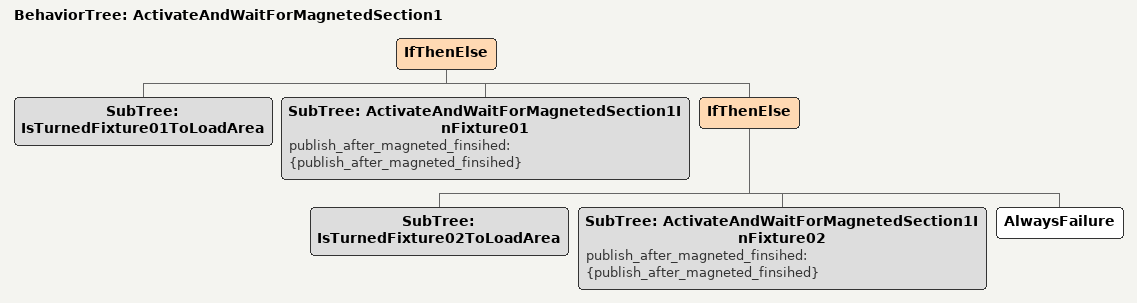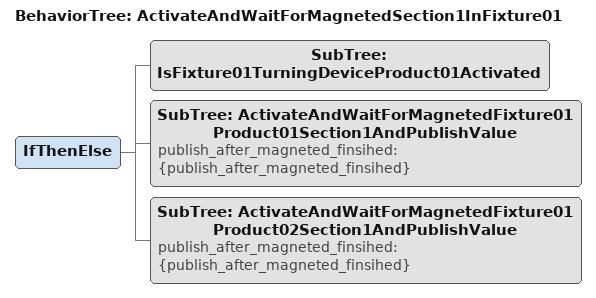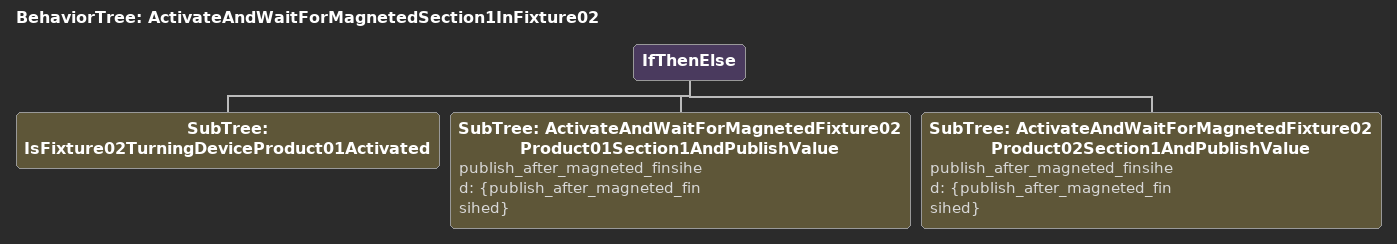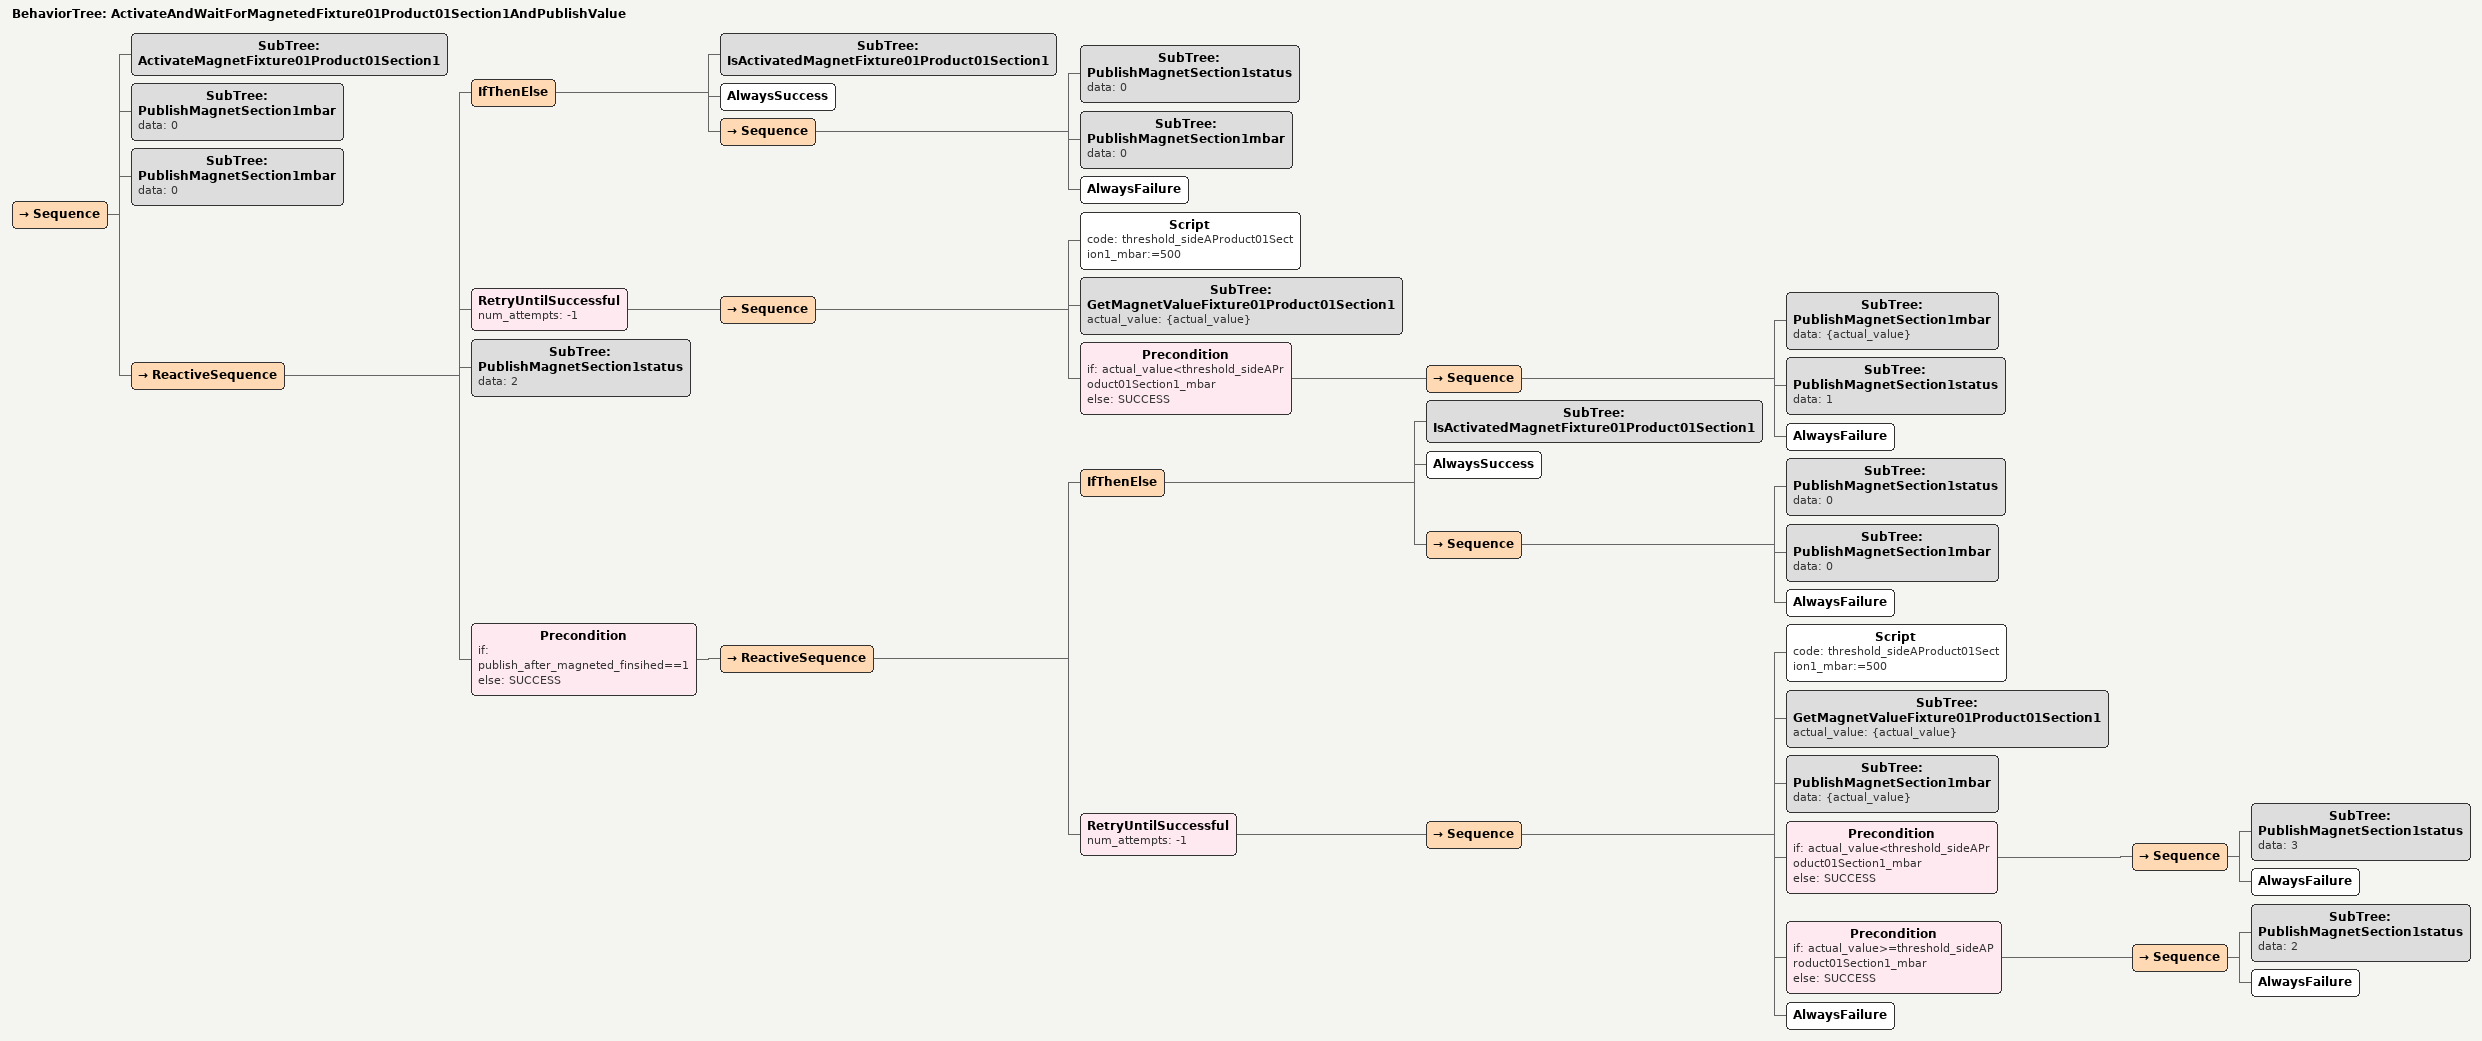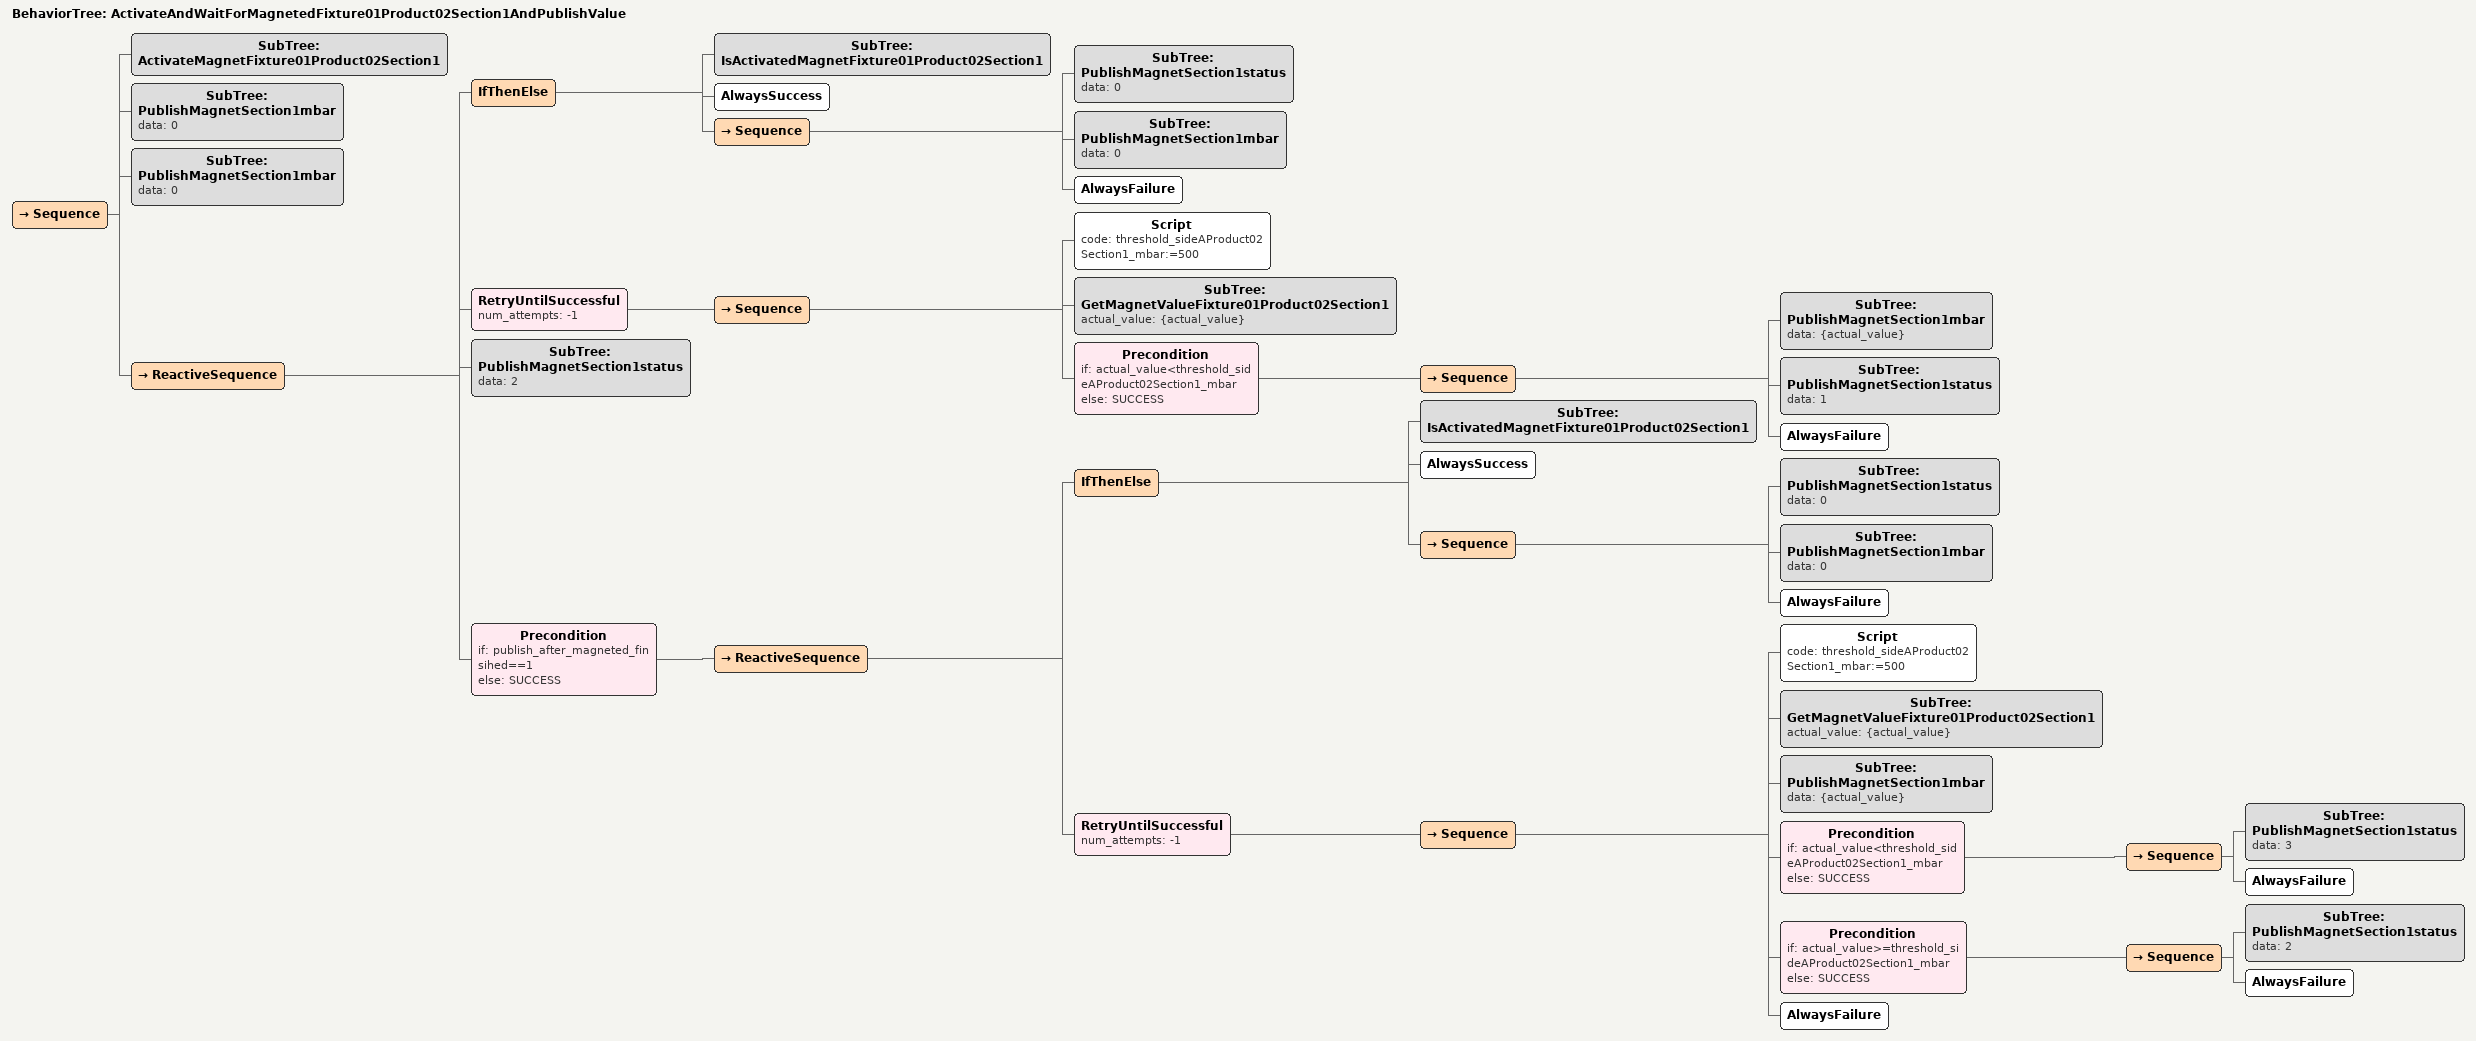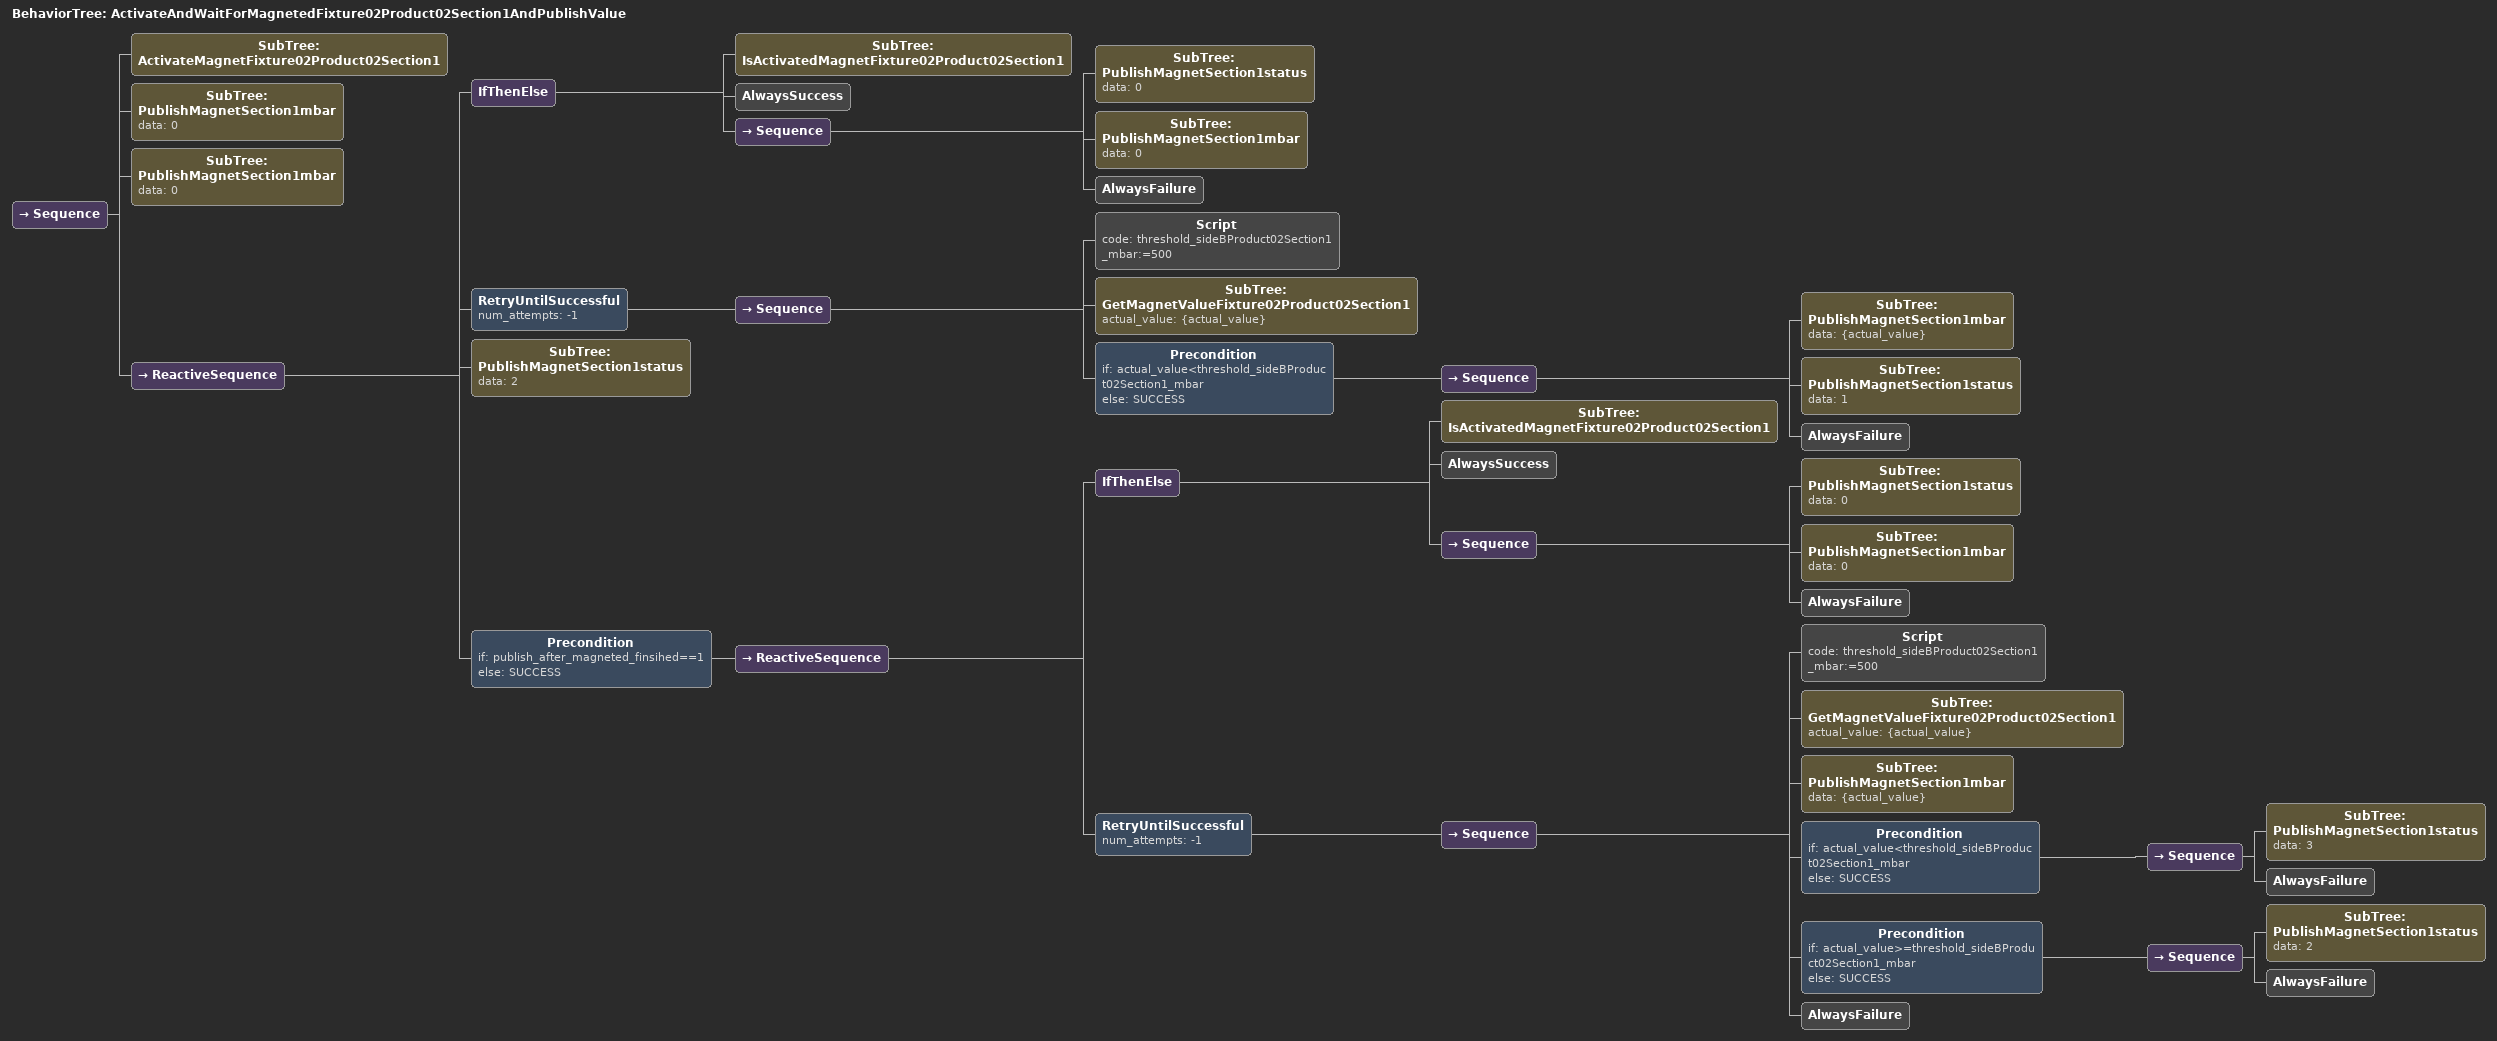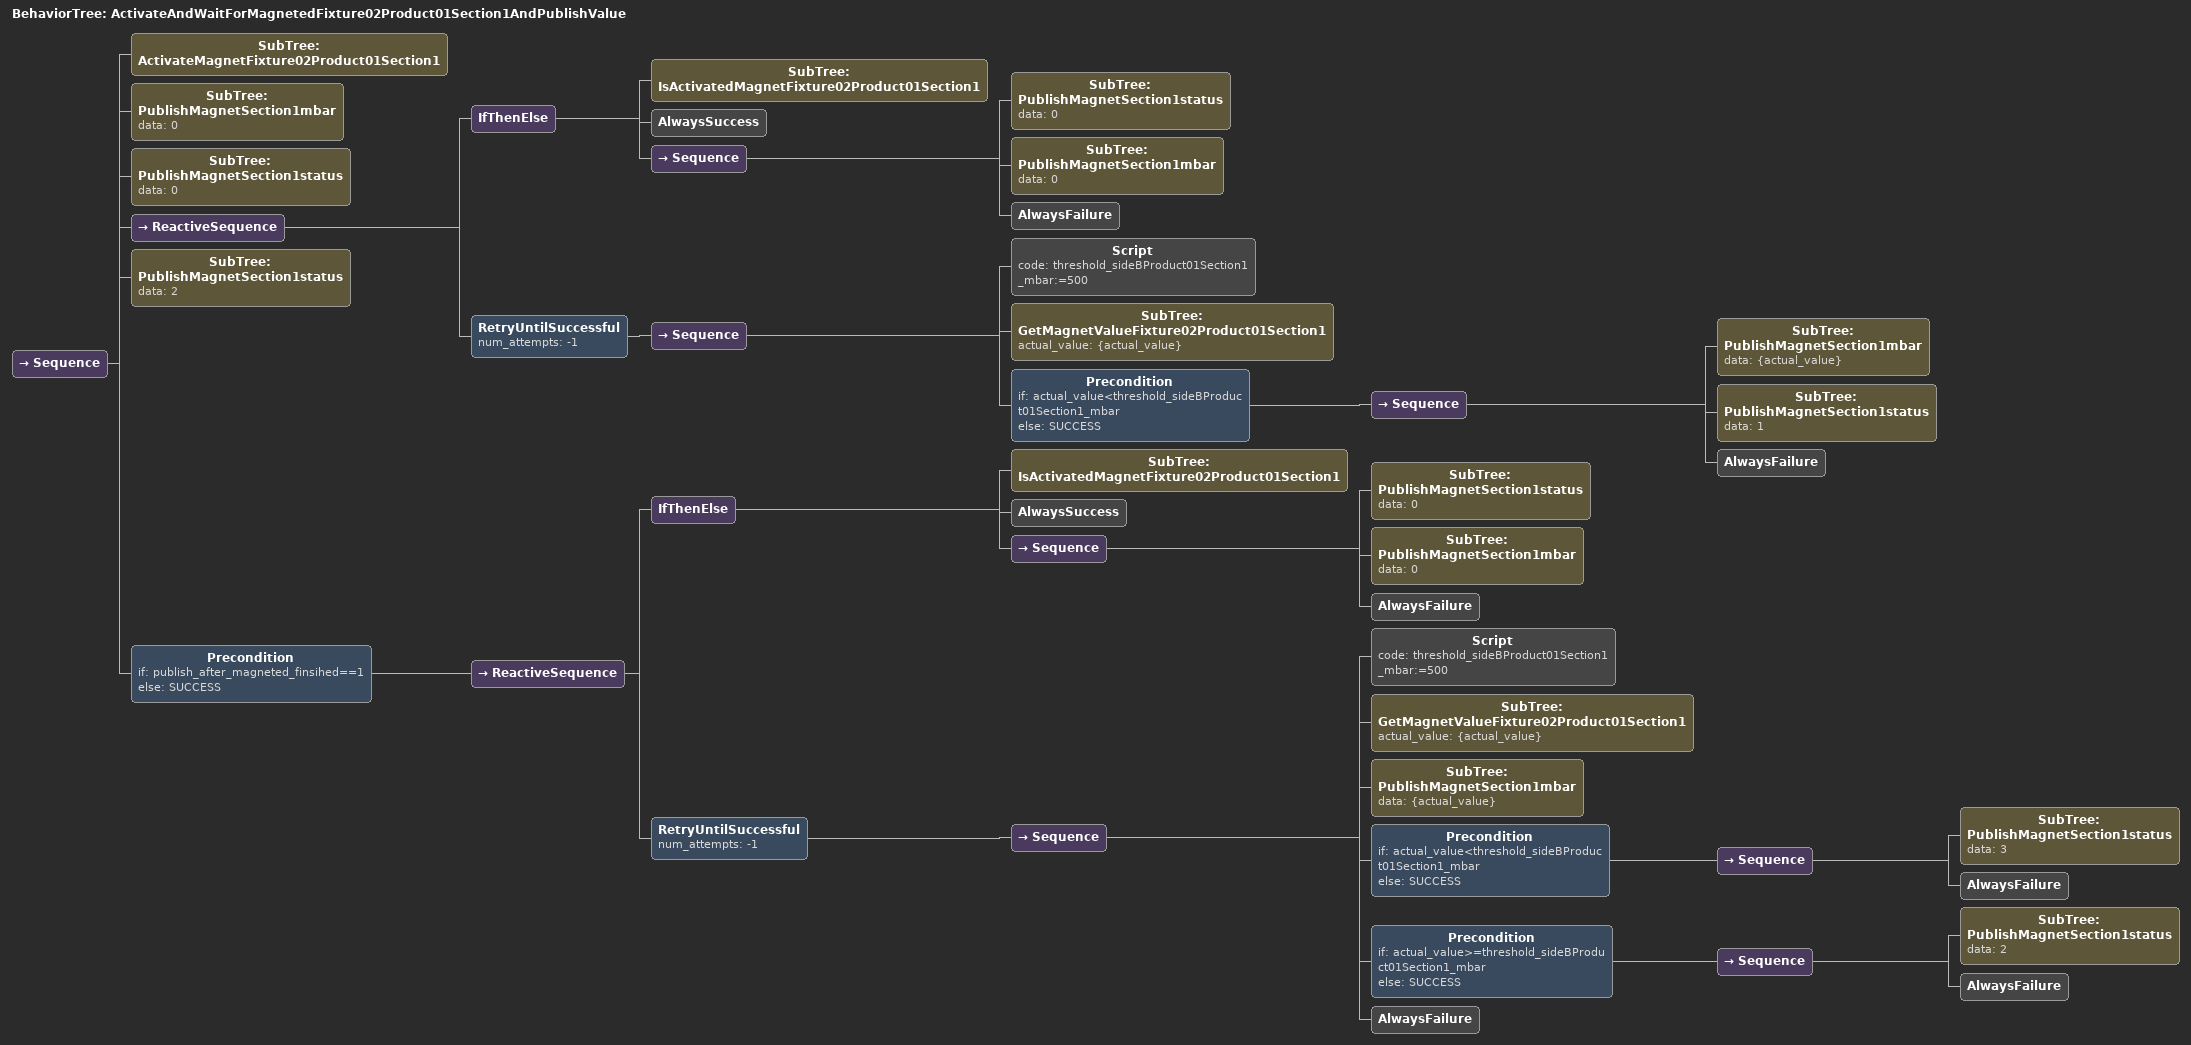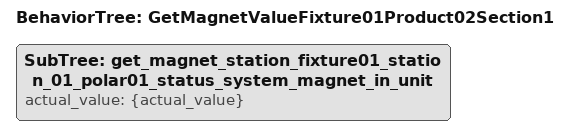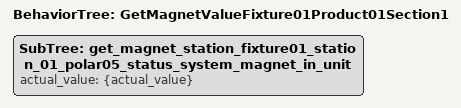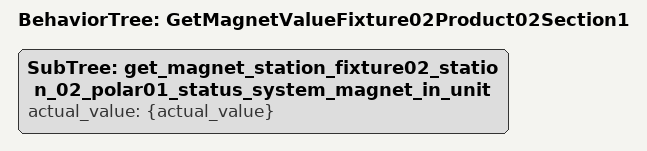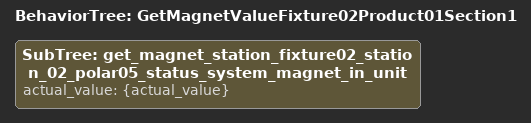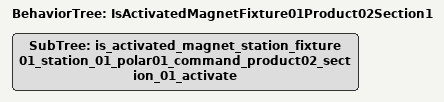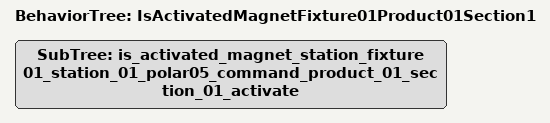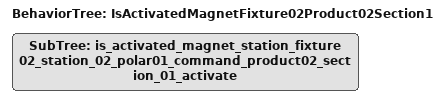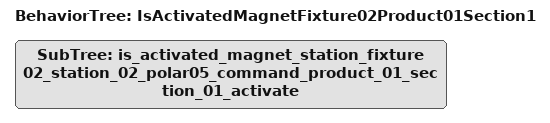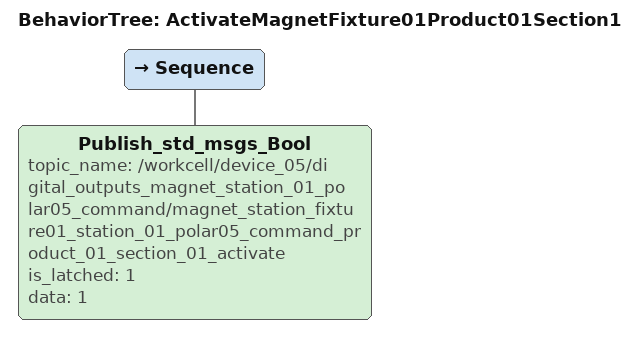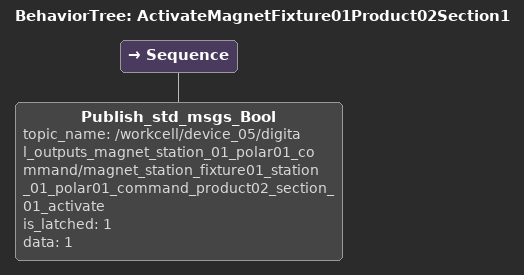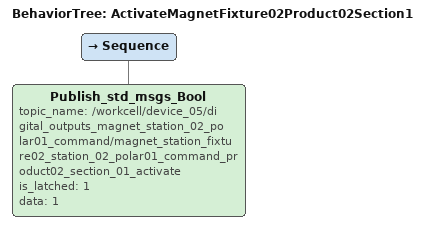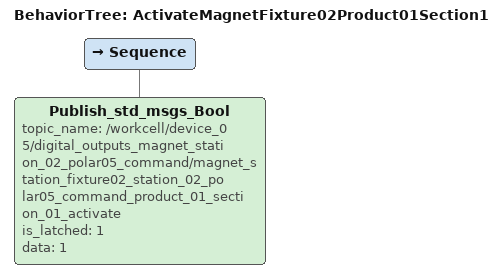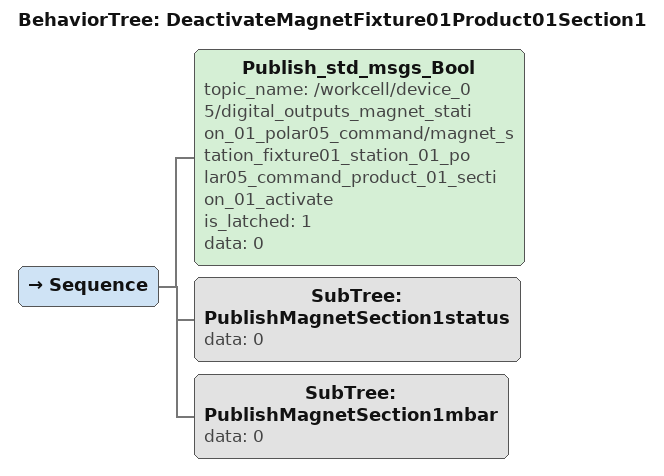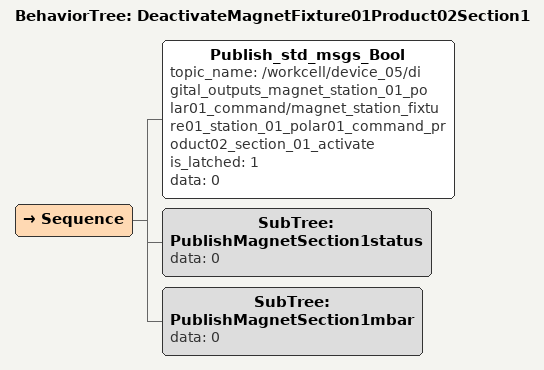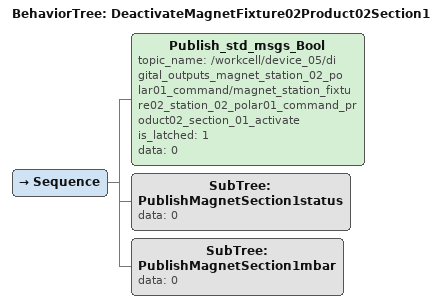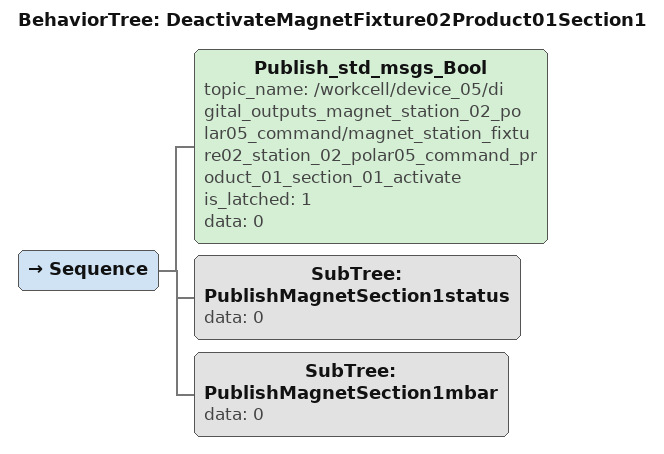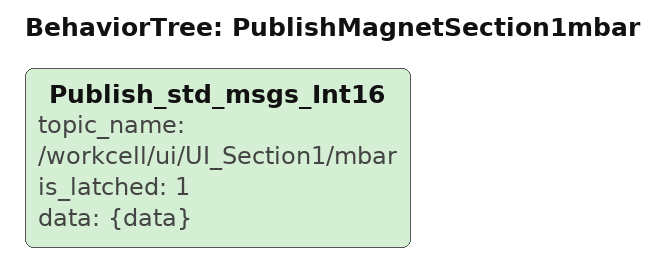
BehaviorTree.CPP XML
<BehaviorTree ID="ActivateAndWaitForMagnetedSection1">
   <IfThenElse>
    <SubTree ID="IsTurnedFixture01ToLoadArea"/>
    <SubTree ID="ActivateAndWaitForMagnetedSection1InFixture01" publish_after_magneted_finsihed="{publish_after_magneted_finsihed}"/>
    <IfThenElse>
      <SubTree ID="IsTurnedFixture02ToLoadArea"/>
      <SubTree ID="ActivateAndWaitForMagnetedSection1InFixture02" publish_after_magneted_finsihed="{publish_after_magneted_finsihed}"/>
      <AlwaysFailure/>
    </IfThenElse>
  </IfThenElse>
</BehaviorTree>

<BehaviorTree ID="ActivateAndWaitForMagnetedSection1InFixture01">
    <IfThenElse>
        <SubTree ID="IsFixture01TurningDeviceProduct01Activated"/>
        <SubTree ID="ActivateAndWaitForMagnetedFixture01Product01Section1AndPublishValue" publish_after_magneted_finsihed="{publish_after_magneted_finsihed}"/>
        <SubTree ID="ActivateAndWaitForMagnetedFixture01Product02Section1AndPublishValue" publish_after_magneted_finsihed="{publish_after_magneted_finsihed}"/>
    </IfThenElse>
</BehaviorTree>

<BehaviorTree ID="ActivateAndWaitForMagnetedSection1InFixture02">
    <IfThenElse>
        <SubTree ID="IsFixture02TurningDeviceProduct01Activated"/>
        <SubTree ID="ActivateAndWaitForMagnetedFixture02Product01Section1AndPublishValue" publish_after_magneted_finsihed="{publish_after_magneted_finsihed}"/>
        <SubTree ID="ActivateAndWaitForMagnetedFixture02Product02Section1AndPublishValue" publish_after_magneted_finsihed="{publish_after_magneted_finsihed}"/>
    </IfThenElse>
</BehaviorTree>

<BehaviorTree ID="ActivateAndWaitForMagnetedFixture01Product01Section1AndPublishValue">
    <Sequence>
        <SubTree ID="ActivateMagnetFixture01Product01Section1"/>
        <SubTree ID="PublishMagnetSection1mbar" data="0"/> <!-- add it when deactivating-->
        <SubTree ID="PublishMagnetSection1mbar" data="0"/>
        <ReactiveSequence>
            <IfThenElse>
                <SubTree ID="IsActivatedMagnetFixture01Product01Section1"/>
                <AlwaysSuccess/>
                <Sequence>
                    <SubTree ID="PublishMagnetSection1status" data="0"/>
                    <SubTree ID="PublishMagnetSection1mbar" data="0"/>
                    <AlwaysFailure/>
                </Sequence>
            </IfThenElse>

            <RetryUntilSuccessful num_attempts="-1">
                <Sequence>
                    <Script code="threshold_sideAProduct01Section1_mbar:=500"/>
                    <SubTree ID="GetMagnetValueFixture01Product01Section1" actual_value="{actual_value}"/>
                    <Precondition if="actual_value&lt;threshold_sideAProduct01Section1_mbar" else="SUCCESS">
                        <Sequence>
                            <SubTree ID="PublishMagnetSection1mbar" data="{actual_value}"/>
                            <SubTree ID="PublishMagnetSection1status" data="1"/>
                            <AlwaysFailure/>
                        </Sequence>
                    </Precondition>
                </Sequence>
            </RetryUntilSuccessful>
            <SubTree ID="PublishMagnetSection1status" data="2"/>
            <Precondition if="publish_after_magneted_finsihed==1" else="SUCCESS">
               <ReactiveSequence>
                    <IfThenElse>
                        <SubTree ID="IsActivatedMagnetFixture01Product01Section1"/>
                        <AlwaysSuccess/>
                        <Sequence>
                            <SubTree ID="PublishMagnetSection1status" data="0"/>
                            <SubTree ID="PublishMagnetSection1mbar" data="0"/>
                            <AlwaysFailure/>
                        </Sequence>
                    </IfThenElse>
                    <RetryUntilSuccessful num_attempts="-1">
                        <Sequence>
                            <Script code="threshold_sideAProduct01Section1_mbar:=500"/>
                            <SubTree ID="GetMagnetValueFixture01Product01Section1" actual_value="{actual_value}"/>
                            <SubTree ID="PublishMagnetSection1mbar" data="{actual_value}"/>
                            <Precondition if="actual_value&lt;threshold_sideAProduct01Section1_mbar" else="SUCCESS">
                                <Sequence>
                                    <SubTree ID="PublishMagnetSection1status" data="3"/>
                                    <AlwaysFailure/>
                                </Sequence>
                            </Precondition>
                            <Precondition if="actual_value>=threshold_sideAProduct01Section1_mbar" else="SUCCESS">
                                <Sequence>
                                    <SubTree ID="PublishMagnetSection1status" data="2"/>
                                    <AlwaysFailure/>
                                </Sequence>
                            </Precondition>
                            <AlwaysFailure/>
                        </Sequence>
                    </RetryUntilSuccessful>
                </ReactiveSequence>
            </Precondition>
        </ReactiveSequence>
    </Sequence>
</BehaviorTree>

<BehaviorTree ID="ActivateAndWaitForMagnetedFixture01Product02Section1AndPublishValue">
   <Sequence>
        <SubTree ID="ActivateMagnetFixture01Product02Section1"/>
        <SubTree ID="PublishMagnetSection1mbar" data="0"/> <!-- add it when deactivating-->
        <SubTree ID="PublishMagnetSection1mbar" data="0"/>
        <ReactiveSequence>
            <IfThenElse>
                <SubTree ID="IsActivatedMagnetFixture01Product02Section1"/>
                <AlwaysSuccess/>
                <Sequence>
                    <SubTree ID="PublishMagnetSection1status" data="0"/>
                    <SubTree ID="PublishMagnetSection1mbar" data="0"/>
                    <AlwaysFailure/>
                </Sequence>
            </IfThenElse>

            <RetryUntilSuccessful num_attempts="-1">
                <Sequence>
                    <Script code="threshold_sideAProduct02Section1_mbar:=500"/>
                    <SubTree ID="GetMagnetValueFixture01Product02Section1" actual_value="{actual_value}"/>
                    <Precondition if="actual_value&lt;threshold_sideAProduct02Section1_mbar" else="SUCCESS">
                        <Sequence>
                            <SubTree ID="PublishMagnetSection1mbar" data="{actual_value}"/>
                            <SubTree ID="PublishMagnetSection1status" data="1"/>
                            <AlwaysFailure/>
                        </Sequence>
                    </Precondition>
                </Sequence>
            </RetryUntilSuccessful>
            <SubTree ID="PublishMagnetSection1status" data="2"/>
            <Precondition if="publish_after_magneted_finsihed==1" else="SUCCESS">
                 <ReactiveSequence>
                    <IfThenElse>
                        <SubTree ID="IsActivatedMagnetFixture01Product02Section1"/>
                        <AlwaysSuccess/>
                        <Sequence>
                            <SubTree ID="PublishMagnetSection1status" data="0"/>
                            <SubTree ID="PublishMagnetSection1mbar" data="0"/>
                            <AlwaysFailure/>
                        </Sequence>
                    </IfThenElse>
                    <RetryUntilSuccessful num_attempts="-1">
                        <Sequence>
                            <Script code="threshold_sideAProduct02Section1_mbar:=500"/>
                            <SubTree ID="GetMagnetValueFixture01Product02Section1" actual_value="{actual_value}"/>
                            <SubTree ID="PublishMagnetSection1mbar" data="{actual_value}"/>
                            <Precondition if="actual_value&lt;threshold_sideAProduct02Section1_mbar" else="SUCCESS">
                                <Sequence>
                                    <SubTree ID="PublishMagnetSection1status" data="3"/>
                                    <AlwaysFailure/>
                                </Sequence>
                            </Precondition>
                            <Precondition if="actual_value>=threshold_sideAProduct02Section1_mbar" else="SUCCESS">
                                <Sequence>
                                    <SubTree ID="PublishMagnetSection1status" data="2"/>
                                    <AlwaysFailure/>
                                </Sequence>
                            </Precondition>
                            <AlwaysFailure/>
                        </Sequence>
                    </RetryUntilSuccessful>
                </ReactiveSequence>
            </Precondition>
        </ReactiveSequence>
    </Sequence>
</BehaviorTree>

<BehaviorTree ID="ActivateAndWaitForMagnetedFixture02Product02Section1AndPublishValue">
    <Sequence>
        <SubTree ID="ActivateMagnetFixture02Product02Section1"/>
        <SubTree ID="PublishMagnetSection1mbar" data="0"/> <!-- add it when deactivating-->
        <SubTree ID="PublishMagnetSection1mbar" data="0"/>
        <ReactiveSequence>
            <IfThenElse>
                <SubTree ID="IsActivatedMagnetFixture02Product02Section1"/>
                <AlwaysSuccess/>
                <Sequence>
                    <SubTree ID="PublishMagnetSection1status" data="0"/>
                    <SubTree ID="PublishMagnetSection1mbar" data="0"/>
                    <AlwaysFailure/>
                </Sequence>
            </IfThenElse>

            <RetryUntilSuccessful num_attempts="-1">
                <Sequence>
                    <Script code="threshold_sideBProduct02Section1_mbar:=500"/>
                    <SubTree ID="GetMagnetValueFixture02Product02Section1" actual_value="{actual_value}"/>
                    <Precondition if="actual_value&lt;threshold_sideBProduct02Section1_mbar" else="SUCCESS">
                        <Sequence>
                            <SubTree ID="PublishMagnetSection1mbar" data="{actual_value}"/>
                            <SubTree ID="PublishMagnetSection1status" data="1"/>
                            <AlwaysFailure/>
                        </Sequence>
                    </Precondition>
                </Sequence>
            </RetryUntilSuccessful>
            <SubTree ID="PublishMagnetSection1status" data="2"/>
            <Precondition if="publish_after_magneted_finsihed==1" else="SUCCESS">
                <ReactiveSequence>
                    <IfThenElse>
                        <SubTree ID="IsActivatedMagnetFixture02Product02Section1"/>
                        <AlwaysSuccess/>
                        <Sequence>
                            <SubTree ID="PublishMagnetSection1status" data="0"/>
                            <SubTree ID="PublishMagnetSection1mbar" data="0"/>
                            <AlwaysFailure/>
                        </Sequence>
                    </IfThenElse>
                    <RetryUntilSuccessful num_attempts="-1">
                        <Sequence>
                            <Script code="threshold_sideBProduct02Section1_mbar:=500"/>
                            <SubTree ID="GetMagnetValueFixture02Product02Section1" actual_value="{actual_value}"/>
                            <SubTree ID="PublishMagnetSection1mbar" data="{actual_value}"/>
                            <Precondition if="actual_value&lt;threshold_sideBProduct02Section1_mbar" else="SUCCESS">
                                <Sequence>
                                    <SubTree ID="PublishMagnetSection1status" data="3"/>
                                    <AlwaysFailure/>
                                </Sequence>
                            </Precondition>
                            <Precondition if="actual_value>=threshold_sideBProduct02Section1_mbar" else="SUCCESS">
                                <Sequence>
                                    <SubTree ID="PublishMagnetSection1status" data="2"/>
                                    <AlwaysFailure/>
                                </Sequence>
                            </Precondition>
                            <AlwaysFailure/>
                        </Sequence>
                    </RetryUntilSuccessful>
                </ReactiveSequence>
            </Precondition>
        </ReactiveSequence>
    </Sequence>
</BehaviorTree>

<BehaviorTree ID="ActivateAndWaitForMagnetedFixture02Product01Section1AndPublishValue">
    <Sequence>
        <SubTree ID="ActivateMagnetFixture02Product01Section1"/>
        <SubTree ID="PublishMagnetSection1mbar" data="0"/> <!-- add it when deactivating-->
        <SubTree ID="PublishMagnetSection1status" data="0"/>
        <ReactiveSequence>
            <IfThenElse>
                <SubTree ID="IsActivatedMagnetFixture02Product01Section1"/>
                <AlwaysSuccess/>
                <Sequence>
                    <SubTree ID="PublishMagnetSection1status" data="0"/>
                    <SubTree ID="PublishMagnetSection1mbar" data="0"/>
                    <AlwaysFailure/>
                </Sequence>
            </IfThenElse>

            <RetryUntilSuccessful num_attempts="-1">
                <Sequence>
                    <Script code="threshold_sideBProduct01Section1_mbar:=500"/>
                    <SubTree ID="GetMagnetValueFixture02Product01Section1" actual_value="{actual_value}"/>
                    <Precondition if="actual_value&lt;threshold_sideBProduct01Section1_mbar" else="SUCCESS">
                        <Sequence>
                            <SubTree ID="PublishMagnetSection1mbar" data="{actual_value}"/>
                            <SubTree ID="PublishMagnetSection1status" data="1"/>
                            <AlwaysFailure/>
                        </Sequence>
                    </Precondition>
                </Sequence>
            </RetryUntilSuccessful>
        </ReactiveSequence>
        <SubTree ID="PublishMagnetSection1status" data="2"/>
        <Precondition if="publish_after_magneted_finsihed==1" else="SUCCESS">
            <ReactiveSequence>
                <IfThenElse>
                    <SubTree ID="IsActivatedMagnetFixture02Product01Section1"/>
                    <AlwaysSuccess/>
                    <Sequence>
                        <SubTree ID="PublishMagnetSection1status" data="0"/>
                        <SubTree ID="PublishMagnetSection1mbar" data="0"/>
                        <AlwaysFailure/>
                    </Sequence>
                </IfThenElse>
                <RetryUntilSuccessful num_attempts="-1">
                    <Sequence>
                        <Script code="threshold_sideBProduct01Section1_mbar:=500"/>
                        <SubTree ID="GetMagnetValueFixture02Product01Section1" actual_value="{actual_value}"/>
                        <SubTree ID="PublishMagnetSection1mbar" data="{actual_value}"/>
                        <Precondition if="actual_value&lt;threshold_sideBProduct01Section1_mbar" else="SUCCESS">
                            <Sequence>
                                <SubTree ID="PublishMagnetSection1status" data="3"/>
                                <AlwaysFailure/>
                            </Sequence>
                        </Precondition>
                        <Precondition if="actual_value>=threshold_sideBProduct01Section1_mbar" else="SUCCESS">
                            <Sequence>
                                <SubTree ID="PublishMagnetSection1status" data="2"/>
                                <AlwaysFailure/>
                            </Sequence>
                        </Precondition>
                        <AlwaysFailure/>
                    </Sequence>
                </RetryUntilSuccessful>
            </ReactiveSequence>
        </Precondition>
    </Sequence>
</BehaviorTree>

<BehaviorTree ID="GetMagnetValueFixture01Product02Section1">
    <SubTree ID="get_magnet_station_fixture01_station_01_polar01_status_system_magnet_in_unit" actual_value="{actual_value}"/>
</BehaviorTree>

<BehaviorTree ID="GetMagnetValueFixture01Product01Section1">
    <SubTree ID="get_magnet_station_fixture01_station_01_polar05_status_system_magnet_in_unit" actual_value="{actual_value}"/>
</BehaviorTree>

<BehaviorTree ID="GetMagnetValueFixture02Product02Section1">
    <SubTree ID="get_magnet_station_fixture02_station_02_polar01_status_system_magnet_in_unit" actual_value="{actual_value}"/>
</BehaviorTree>

<BehaviorTree ID="GetMagnetValueFixture02Product01Section1">
    <SubTree ID="get_magnet_station_fixture02_station_02_polar05_status_system_magnet_in_unit" actual_value="{actual_value}"/>
</BehaviorTree>

<BehaviorTree ID="IsActivatedMagnetFixture01Product02Section1">
    <SubTree ID="is_activated_magnet_station_fixture01_station_01_polar01_command_product02_section_01_activate"/>
</BehaviorTree>

<BehaviorTree ID="IsActivatedMagnetFixture01Product01Section1">
    <SubTree ID="is_activated_magnet_station_fixture01_station_01_polar05_command_product_01_section_01_activate"/>
</BehaviorTree>

<BehaviorTree ID="IsActivatedMagnetFixture02Product02Section1">
    <SubTree ID="is_activated_magnet_station_fixture02_station_02_polar01_command_product02_section_01_activate"/>
</BehaviorTree>

<BehaviorTree ID="IsActivatedMagnetFixture02Product01Section1">
    <SubTree ID="is_activated_magnet_station_fixture02_station_02_polar05_command_product_01_section_01_activate"/>
</BehaviorTree>

<BehaviorTree ID="ActivateMagnetFixture01Product01Section1">
<Sequence>
  <Publish_std_msgs_Bool topic_name="/workcell/device_05/digital_outputs_magnet_station_01_polar05_command/magnet_station_fixture01_station_01_polar05_command_product_01_section_01_activate" is_latched="1" data="1"/>
</Sequence>
</BehaviorTree>

<BehaviorTree ID="ActivateMagnetFixture01Product02Section1">
    <Sequence>
    <Publish_std_msgs_Bool topic_name="/workcell/device_05/digital_outputs_magnet_station_01_polar01_command/magnet_station_fixture01_station_01_polar01_command_product02_section_01_activate" is_latched="1" data="1"/>
    </Sequence>
</BehaviorTree>

<BehaviorTree ID="ActivateMagnetFixture02Product02Section1">
    <Sequence>
    <Publish_std_msgs_Bool topic_name="/workcell/device_05/digital_outputs_magnet_station_02_polar01_command/magnet_station_fixture02_station_02_polar01_command_product02_section_01_activate" is_latched="1" data="1"/>
    </Sequence>
</BehaviorTree>

<BehaviorTree ID="ActivateMagnetFixture02Product01Section1">
    <Sequence>
    <Publish_std_msgs_Bool topic_name="/workcell/device_05/digital_outputs_magnet_station_02_polar05_command/magnet_station_fixture02_station_02_polar05_command_product_01_section_01_activate" is_latched="1" data="1"/>
    </Sequence>
</BehaviorTree>

<BehaviorTree ID="DeactivateMagnetFixture01Product01Section1">
    <Sequence>
        <Publish_std_msgs_Bool topic_name="/workcell/device_05/digital_outputs_magnet_station_01_polar05_command/magnet_station_fixture01_station_01_polar05_command_product_01_section_01_activate" is_latched="1" data="0"/>
        <SubTree ID="PublishMagnetSection1status" data="0"/>
        <SubTree ID="PublishMagnetSection1mbar" data="0"/>
    </Sequence>
</BehaviorTree>

<BehaviorTree ID="DeactivateMagnetFixture01Product02Section1">
    <Sequence>
        <Publish_std_msgs_Bool topic_name="/workcell/device_05/digital_outputs_magnet_station_01_polar01_command/magnet_station_fixture01_station_01_polar01_command_product02_section_01_activate" is_latched="1" data="0"/>
        <SubTree ID="PublishMagnetSection1status" data="0"/>
        <SubTree ID="PublishMagnetSection1mbar" data="0"/>
    </Sequence>
</BehaviorTree>

<BehaviorTree ID="DeactivateMagnetFixture02Product02Section1">
    <Sequence>
        <Publish_std_msgs_Bool topic_name="/workcell/device_05/digital_outputs_magnet_station_02_polar01_command/magnet_station_fixture02_station_02_polar01_command_product02_section_01_activate" is_latched="1" data="0"/>
        <SubTree ID="PublishMagnetSection1status" data="0"/>
        <SubTree ID="PublishMagnetSection1mbar" data="0"/>
    </Sequence>
</BehaviorTree>

<BehaviorTree ID="DeactivateMagnetFixture02Product01Section1">
    <Sequence>
        <Publish_std_msgs_Bool topic_name="/workcell/device_05/digital_outputs_magnet_station_02_polar05_command/magnet_station_fixture02_station_02_polar05_command_product_01_section_01_activate" is_latched="1" data="0"/>
        <SubTree ID="PublishMagnetSection1status" data="0"/>
        <SubTree ID="PublishMagnetSection1mbar" data="0"/>
    </Sequence>
</BehaviorTree>

<BehaviorTree ID="PublishMagnetSection1mbar">
    <!-- this can not be publish _on_change as in code it will not change at all the value when we manually change it to 0-->
    <Publish_std_msgs_Int16 topic_name="/workcell/ui/UI_Section1/mbar" is_latched="1" data="{data}"/>
</BehaviorTree>
